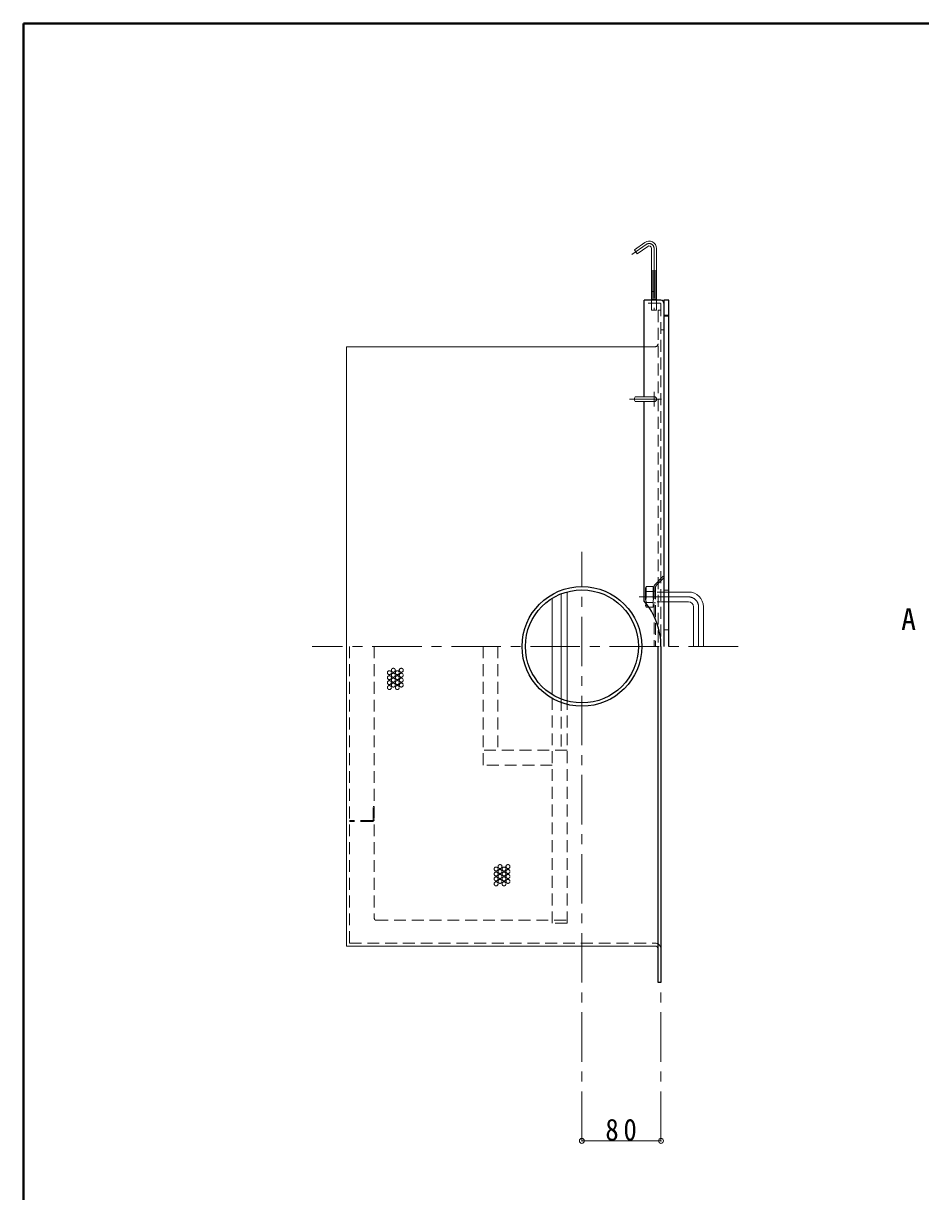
# Model space of a CAD drawing. Units: millimetres at full size, sheet at 1:10; details may follow other scales. Extents: x -2125 to 1925, y -1405 to 1405.
# Drawn here: x -2125 to -1217, y 224 to 1405 of the extents above; entities that cross this region are included whole.
import ezdxf
from ezdxf.enums import TextEntityAlignment as Align

# ---------------------------------------------------------------- set-up
doc = ezdxf.new("R2010")
doc.units = ezdxf.units.MM
doc.header["$LTSCALE"] = 10
doc.header["$PDMODE"] = 32
doc.header["$PDSIZE"] = 5
doc.linetypes.add('CHAIN1', pattern=[8, 5, -1, 1, -1])
doc.linetypes.add('DASHED1', pattern=[1.8, 1.2, -0.6])
doc.layers.add('0-A', color=4, linetype='Continuous', lineweight=9)
doc.styles.add('ＭＳ ゴシック', font='')
doc.styles.get('ＭＳ ゴシック').set_extended_font_data('MS Gothic')

msp = doc.modelspace()

# ---------------------------------------------------------------- linework, layer by layer
at = {"layer": '0-A', "color": 1, "lineweight": 40}
for p in [(-2124.8, -1404.98), (1925.2, 1405.02)]:
    msp.add_line(p, (-2124.8, 1405.02), dxfattribs=at)
at = {"layer": '0-A', "linetype": 'CHAIN1'}
for p, q in [((-1494.66, 1181.51), (-1509.39, 1171.2)), ((-1486.8, 1177.41), (-1486.8, 1115.12)), ((-1486.8, 1017.52), (-1486.8, 1032.52)), ((-1479.3, 1025.02), (-1511.73, 1025.02)), ((-1559.8, 275.02), (-1559.8, 870.52)), ((-1451.8, 825.02), (-1505.3, 825.02)), ((-1441.8, 775.02), (-1441.8, 815.02)), ((-1401.8, 775.02), (-1832.8, 775.02)), ((-1479.8, 275.02), (-1479.8, 430.02))]:
    msp.add_line(p, q, dxfattribs=at)
at = {"layer": '0-A', "color": 7, "lineweight": 18}
for p, q in [((-1496.1, 1183.56), (-1506.73, 1176.11)), ((-1503.86, 1172.02), (-1506.73, 1176.11)), ((-1493.23, 1179.46), (-1503.86, 1172.02)), ((-1489.3, 1177.41), (-1489.3, 1125.02)), ((-1484.3, 1177.41), (-1484.3, 1125.02)), ((-1486.8, 1027.52), (-1505.29, 1027.52)), ((-1486.8, 1022.52), (-1505.29, 1022.52)), ((-1471.8, 830.02), (-1451.8, 830.02)), ((-1471.8, 820.02), (-1451.8, 820.02)), ((-1446.8, 775.02), (-1446.8, 815.02)), ((-1436.8, 775.02), (-1436.8, 815.02)), ((-1797.8, 775.02), (-1797.8, 472.02)), ((-1485.8, 472.02), (-1797.8, 472.02))]:
    msp.add_line(p, q, dxfattribs=at)
at = {"layer": '0-A'}
for p, q in [((-1489.3, 1154.92), (-1484.3, 1154.92)), ((-1484.3, 1154.05), (-1489.3, 1154.46)), ((-1484.3, 1153.04), (-1489.3, 1153.45)), ((-1484.3, 1152.04), (-1489.3, 1152.45)), ((-1484.3, 1151.04), (-1489.3, 1151.45)), ((-1484.3, 1150.03), (-1489.3, 1150.44)), ((-1484.3, 1149.03), (-1489.3, 1149.44)), ((-1484.3, 1148.03), (-1489.3, 1148.44)), ((-1484.3, 1147.02), (-1489.3, 1147.43)), ((-1484.3, 1146.02), (-1489.3, 1146.43)), ((-1484.3, 1145.02), (-1489.3, 1145.43)), ((-1484.3, 1144.01), (-1489.3, 1144.42)), ((-1484.3, 1143.01), (-1489.3, 1143.42)), ((-1484.3, 1142.01), (-1489.3, 1142.42)), ((-1484.3, 1141), (-1489.3, 1141.41)), ((-1484.3, 1140), (-1489.3, 1140.41)), ((-1484.3, 1139), (-1489.3, 1139.41)), ((-1484.3, 1137.99), (-1489.3, 1138.4)), ((-1484.3, 1136.99), (-1489.3, 1137.4)), ((-1484.3, 1135.99), (-1489.3, 1136.4)), ((-1484.3, 1134.98), (-1489.3, 1135.39)), ((-1484.3, 1133.98), (-1489.3, 1134.39)), ((-1484.3, 1132.98), (-1489.3, 1133.39)), ((-1484.3, 1131.97), (-1489.3, 1132.38)), ((-1484.3, 1130.97), (-1489.3, 1131.38)), ((-1484.3, 1129.97), (-1489.3, 1130.38)), ((-1484.3, 1128.96), (-1489.3, 1129.37)), ((-1484.3, 1127.96), (-1489.3, 1128.37)), ((-1484.3, 1126.96), (-1489.3, 1127.37)), ((-1484.3, 1125.95), (-1489.3, 1126.36)), ((-1485.13, 1125.02), (-1489.3, 1125.36)), ((-1797.8, 775.02), (-1797.8, 1078.02)), ((-1496.8, 1078.02), (-1797.8, 1078.02)), ((-1580.8, 828.17), (-1580.8, 721.87)), ((-1574.8, 830.16), (-1574.8, 719.87)), ((-1589.8, 823.66), (-1589.8, 726.38)), ((-1559.8, 275.02), (-1479.8, 275.02))]:
    msp.add_line(p, q, dxfattribs=at)
at = {"layer": '0-A', "color": 5, "lineweight": 25}
for p, q in [((-1479.8, 1125.02), (-1496.8, 1125.02)), ((-1496.8, 1027.52), (-1496.8, 1125.02)), ((-1471.8, 1125.02), (-1476.8, 1125.02)), ((-1476.8, 1125.02), (-1476.8, 775.02)), ((-1471.8, 775.02), (-1471.8, 1125.02)), ((-1496.8, 820.75), (-1496.8, 1022.52)), ((-1482.8, 435.02), (-1482.8, 775.02)), ((-1479.8, 775.02), (-1479.8, 435.02)), ((-1479.8, 435.02), (-1482.8, 435.02))]:
    msp.add_line(p, q, dxfattribs=at)
at = {"layer": '0-A', "linetype": 'DASHED1'}
for p, q in [((-1489.3, 1125.02), (-1489.3, 1115.02)), ((-1484.3, 1125.02), (-1484.3, 1115.02)), ((-1484.3, 1115.02), (-1489.3, 1115.02)), ((-1479.8, 1115.02), (-1482.8, 1115.02)), ((-1482.8, 1115.02), (-1482.8, 775.02)), ((-1472.3, 1109.02), (-1476.8, 1109.02)), ((-1472.3, 1109.02), (-1472.3, 775.02)), ((-1485.8, 1078.02), (-1496.8, 1078.02)), ((-1485.92, 837.4), (-1476.8, 846.52)), ((-1484.42, 836.78), (-1476.8, 844.4)), ((-1494.8, 835.52), (-1495.3, 834.02)), ((-1495.3, 834.02), (-1495.3, 816.02)), ((-1495.3, 834.02), (-1494.8, 830.52)), ((-1487.8, 835.52), (-1494.8, 835.52)), ((-1494.8, 835.52), (-1494.8, 814.52)), ((-1487.8, 830.52), (-1494.8, 830.52)), ((-1487.8, 835.52), (-1487.8, 814.52)), ((-1487.3, 834.02), (-1487.3, 816.02)), ((-1471.8, 830.02), (-1487.3, 830.02)), ((-1486.8, 835.28), (-1486.8, 775.02)), ((-1485.3, 831.02), (-1486.8, 831.02)), ((-1485.3, 834.65), (-1485.3, 775.02)), ((-1472.3, 832.02), (-1476.8, 832.02)), ((-1494.8, 814.52), (-1495.3, 816.02)), ((-1487.8, 819.52), (-1494.8, 819.52)), ((-1487.3, 825.02), (-1487.8, 819.52)), ((-1487.8, 819.52), (-1487.3, 816.02)), ((-1487.3, 816.02), (-1487.8, 814.52)), ((-1471.8, 820.02), (-1487.3, 820.02)), ((-1485.3, 819.02), (-1486.8, 819.02)), ((-1487.8, 814.52), (-1494.8, 814.52)), ((-1472.3, 791.6), (-1476.8, 791.6)), ((-1794.8, 775.02), (-1794.8, 472.02)), ((-1769.8, 775.02), (-1769.8, 500.02)), ((-1659.8, 655.02), (-1659.8, 775.02)), ((-1644.8, 775.02), (-1644.8, 670.02)), ((-1589.8, 495.02), (-1589.8, 726.38)), ((-1580.8, 721.87), (-1580.8, 670.02)), ((-1574.8, 495.02), (-1574.8, 719.87)), ((-1574.8, 670.02), (-1659.8, 670.02)), ((-1589.8, 655.02), (-1659.8, 655.02)), ((-1769.8, 613.02), (-1770.8, 613.02)), ((-1770.8, 600.02), (-1770.8, 613.02)), ((-1771.8, 599.02), (-1794.8, 599.02)), ((-1771.8, 598.02), (-1794.8, 598.02)), ((-1767.8, 498.02), (-1574.8, 498.02)), ((-1574.8, 495.02), (-1589.8, 495.02)), ((-1794.8, 475.02), (-1485.8, 475.02))]:
    msp.add_line(p, q, dxfattribs=at)
at = {"layer": '0-A', "color": 7, "linetype": 'DASHED1', "lineweight": 18}
for p, q in [((-1480.8, 1122.02), (-1496.8, 1122.02)), ((-1479.8, 1121.02), (-1479.8, 775.02)), ((-1471.8, 1110.02), (-1476.8, 1110.02)), ((-1476.8, 1095.02), (-1479.8, 1095.02))]:
    msp.add_line(p, q, dxfattribs=at)
at = {"layer": '0-A', "linetype": 'DASHED1'}
for points in [[(-1494.8, 830.52), (-1495.3, 825.02), (-1494.8, 819.52), (-1495.3, 816.02)], [(-1487.8, 835.52), (-1487.3, 834.02), (-1487.8, 830.52), (-1487.3, 825.02)]]:
    msp.add_lwpolyline(points, dxfattribs=at)
at = {"layer": '0-A', "color": 5, "lineweight": 25}
for radius in [60.5, 57.15]:
    msp.add_circle((-1559.8, 775.02), radius, dxfattribs=at)
at = {"layer": '0-A', "linetype": 'DASHED1'}
for centre in [(-1754.52, 748.41), (-1754.52, 743.41), (-1750.52, 750.91), (-1750.52, 745.91), (-1746.52, 748.41), (-1746.52, 743.41), (-1742.52, 750.91), (-1742.52, 745.91), (-1754.52, 738.41), (-1754.52, 733.41), (-1750.52, 740.91), (-1750.52, 735.91), (-1746.52, 738.41), (-1746.52, 733.41), (-1742.52, 740.91), (-1742.52, 735.91), (-1646.61, 549.89), (-1646.61, 544.89), (-1642.61, 552.39), (-1642.61, 547.39), (-1642.61, 542.39), (-1638.61, 549.89), (-1638.61, 544.89), (-1634.61, 552.39), (-1634.61, 547.39), (-1634.61, 542.39), (-1646.61, 539.89), (-1646.61, 534.89), (-1642.61, 537.39), (-1638.61, 539.89), (-1638.61, 534.89), (-1634.61, 537.39)]:
    msp.add_circle(centre, 2, dxfattribs=at)
at = {"layer": '0-A', "color": 7, "lineweight": 18}
for centre, radius, start, end in [((-1491.8, 1177.41), 7.5, 0, 125), ((-1491.8, 1177.41), 2.5, 0, 125), ((-1486.8, 1025.02), 2.5, 270, 90), ((-1451.8, 815.02), 15, 0, 90), ((-1451.8, 815.02), 5, 0, 90), ((-1485.8, 469.02), 3, 0, 90)]:
    msp.add_arc(centre, radius, start, end, dxfattribs=at)
at = {"layer": '0-A', "linetype": 'CHAIN1'}
for centre, radius, end in [((-1491.8, 1177.41), 5, 125), ((-1451.8, 815.02), 10, 90)]:
    msp.add_arc(centre, radius, 0, end, dxfattribs=at)
at = {"layer": '0-A', "color": 5, "lineweight": 25}
for centre, radius, end in [((-1479.8, 1122.02), 3, 90), ((-1549.8, 775.02), 70, 40.78704)]:
    msp.add_arc(centre, radius, 0, end, dxfattribs=at)
at = {"layer": '0-A', "color": 7, "linetype": 'DASHED1', "lineweight": 18}
msp.add_arc((-1480.8, 1121.02), 1, 0, 90, dxfattribs=at)
at = {"layer": '0-A', "linetype": 'DASHED1'}
for centre, radius, start, end in [((-1485.8, 1081.02), 3, 270, 0), ((-1483.8, 835.28), 3, 135, 180), ((-1482.3, 834.65), 3, 135, 180), ((-1771.8, 600.02), 1, 270, 0), ((-1771.8, 600.02), 2, 270, 0), ((-1767.8, 500.02), 2, 180, 270), ((-1485.8, 469.02), 6, 0, 90)]:
    msp.add_arc(centre, radius, start, end, dxfattribs=at)
at = {"layer": '0-A', "color": 7, "lineweight": 18}
msp.add_ellipse((-1505.28, 1025.02), major_axis=(0, -2.5), ratio=0.57, start_param=3.1415927, end_param=6.2831853, dxfattribs=at)
at = {"layer": '0-A'}
for p in [(-1559.8, 275.02), (-1479.8, 275.02)]:
    msp.add_point(p, dxfattribs=at)

# ---------------------------------------------------------------- texts
at = {"layer": '0-A', "color": 7, "style": 'ＭＳ ゴシック'}
msp.add_text('A', height=21.99, dxfattribs=at).set_placement((-1236.8, 785.02), align=Align.BOTTOM_LEFT)
at = {"layer": '0-A', "color": 7, "insert": (-1536.05, 275.02), "char_height": 21.99, "attachment_point": 7, "style": 'ＭＳ ゴシック'}
msp.add_mtext('\\T1.36;\\W0.9;80', dxfattribs=at)

doc.saveas('drawing.dxf')
